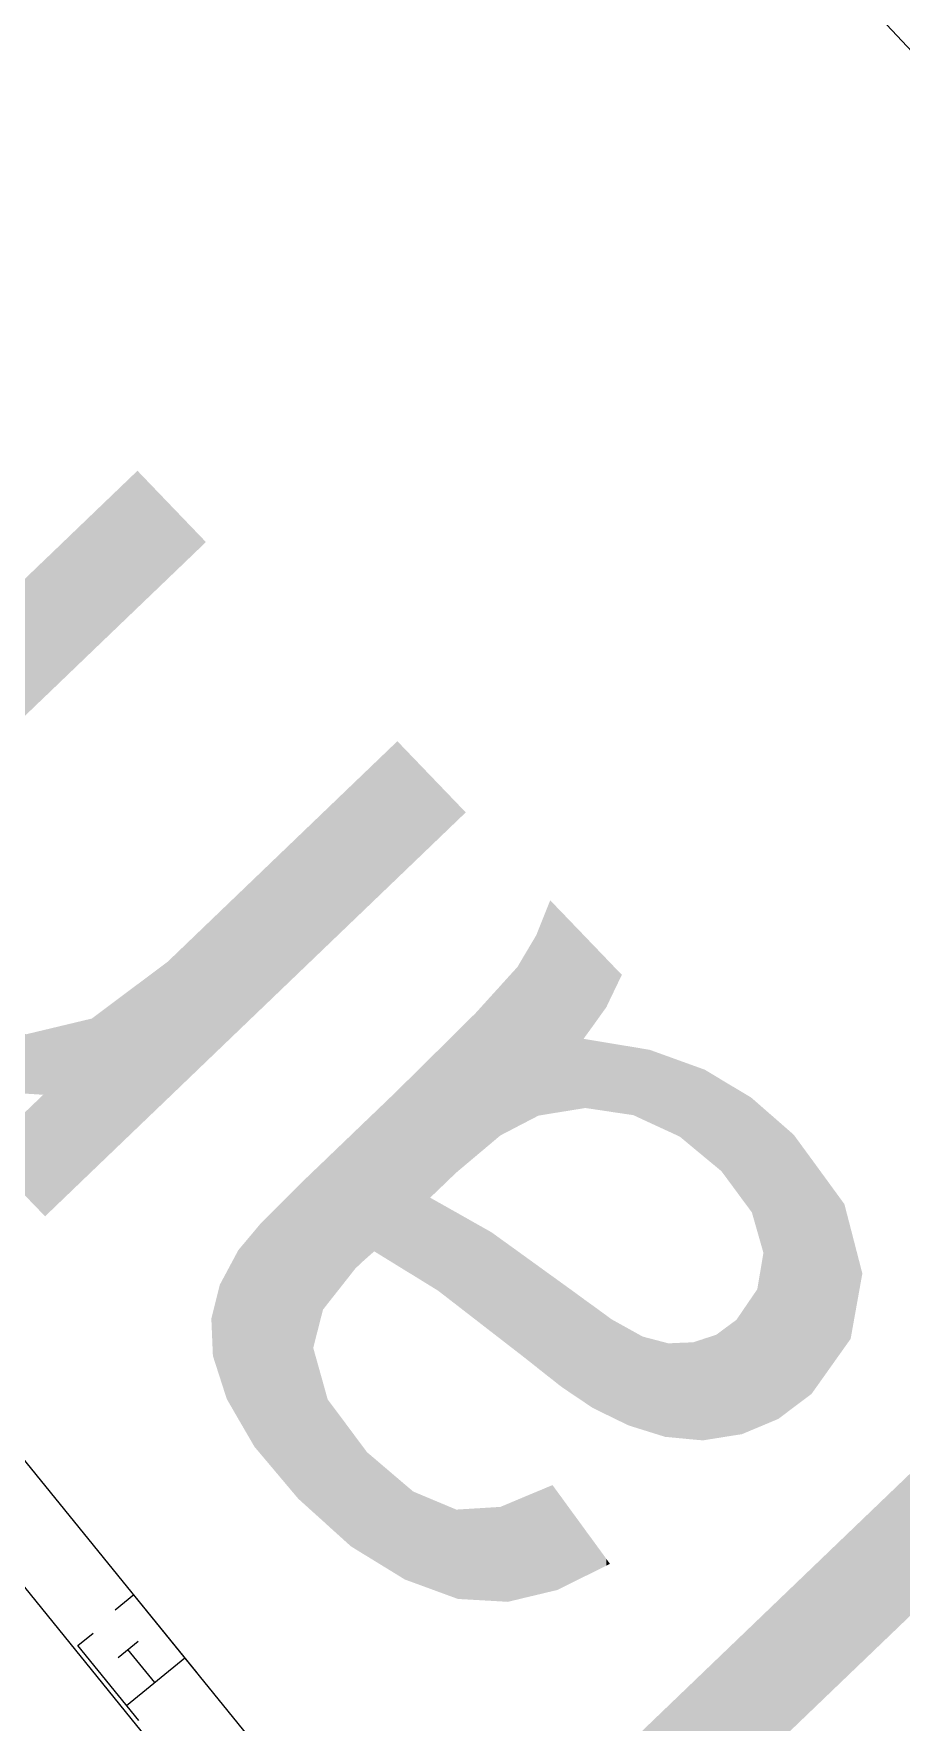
# Model space of a CAD drawing. Header units: inches. Extents: x 0.0008 to 0.0144, y 0.0003 to 0.0113.
# Drawn here: x 0.0097789 to 0.0098319, y 0.0018922 to 0.0019955 of the extents above; entities that cross this region are included whole.
import ezdxf

# ---------------------------------------------------------------- set-up
doc = ezdxf.new("R2010")
doc.units = ezdxf.units.IN
doc.header["$MEASUREMENT"] = 0
doc.layers.add('Standard', color=7, linetype='Continuous')

# ---------------------------------------------------------------- blocks, each defined once
blk = doc.blocks.new('*U532')
at = {"color": 7, "linetype": 'ByBlock'}
for points in [[(0.2498993, 0.0483765), (0.2498478, 0.048548), (0.2498993, 0.0485975)], [(0.2498478, 0.048327), (0.2498242, 0.0485253), (0.2498478, 0.048548)], [(0.2498242, 0.0483043), (0.2496517, 0.0483596), (0.2498242, 0.0485253)], [(0.2496517, 0.0481387), (0.2492552, 0.0479787), (0.2496517, 0.0483596)], [(0.2502614, 0.0479134), (0.2501771, 0.0481817), (0.2502614, 0.0482205)], [(0.2501771, 0.0480485), (0.2501389, 0.0481642), (0.2501771, 0.0481817)], [(0.2501389, 0.0480299), (0.2500973, 0.048145), (0.2501389, 0.0481642)], [(0.2492552, 0.0477578), (0.2492552, 0.0479787), (0.2496517, 0.0481387)], [(0.250085, 0.0480039), (0.2500097, 0.0481047), (0.250085, 0.0481394)], [(0.2500973, 0.0480097), (0.250085, 0.0481394), (0.2500973, 0.048145)], [(0.2500097, 0.0479686), (0.2499866, 0.0480941), (0.2500097, 0.0481047)], [(0.2499866, 0.0479577), (0.2498993, 0.048054), (0.2499866, 0.0480941)], [(0.2498993, 0.0479173), (0.2498478, 0.0480303), (0.2498993, 0.048054)], [(0.2501771, 0.0477506), (0.2501389, 0.0479775), (0.2501771, 0.0480485)], [(0.2498478, 0.0478934), (0.2498242, 0.0480194), (0.2498478, 0.0480303)], [(0.2498242, 0.0478825), (0.2496517, 0.0479401), (0.2498242, 0.0480194)], [(0.2492552, 0.0476189), (0.2491519, 0.0478796), (0.2492552, 0.0479787)], [(0.2501389, 0.047677), (0.2500973, 0.0479), (0.2501389, 0.0479775)], [(0.2496517, 0.0478026), (0.2492552, 0.0477578), (0.2496517, 0.0479401)], [(0.2496517, 0.0478026), (0.2496517, 0.0479401), (0.2498242, 0.0478825)], [(0.2500973, 0.0475966), (0.250085, 0.0478772), (0.2500973, 0.0479)], [(0.2491519, 0.0475711), (0.2489978, 0.0477316), (0.2491519, 0.0478796)], [(0.250085, 0.0475729), (0.2500097, 0.0477335), (0.250085, 0.0478772)], [(0.2506153, 0.0476311), (0.2503647, 0.0476114), (0.2506153, 0.0478521)], [(0.2492552, 0.0476189), (0.2492552, 0.0477578), (0.2496517, 0.0478026)], [(0.2500097, 0.0474275), (0.2499866, 0.0476895), (0.2500097, 0.0477335)], [(0.2499866, 0.0473829), (0.2498993, 0.047523), (0.2499866, 0.0476895)], [(0.2503647, 0.0473904), (0.2503647, 0.0476114), (0.2506153, 0.0476311)], [(0.2503647, 0.0473904), (0.2502614, 0.0475122), (0.2503647, 0.0476114)], [(0.2498993, 0.0472144), (0.2498478, 0.0474247), (0.2498993, 0.047523)], [(0.2502614, 0.0472912), (0.2501771, 0.0474312), (0.2502614, 0.0475122)], [(0.2498478, 0.0468939), (0.2498242, 0.0473797), (0.2498478, 0.0474247)], [(0.2501771, 0.0472102), (0.2501389, 0.0473945), (0.2501771, 0.0474312)], [(0.2501389, 0.0471736), (0.2500973, 0.0473545), (0.2501389, 0.0473945)], [(0.2498242, 0.0468712), (0.2496517, 0.0470508), (0.2498242, 0.0473797)], [(0.250085, 0.0471218), (0.2500097, 0.0472704), (0.250085, 0.0473428)], [(0.2500973, 0.0471336), (0.250085, 0.0473428), (0.2500973, 0.0473545)], [(0.2500097, 0.0470494), (0.2499866, 0.0472482), (0.2500097, 0.0472704)], [(0.2499866, 0.0470273), (0.2498993, 0.0471644), (0.2499866, 0.0472482)], [(0.2498993, 0.0469434), (0.2498478, 0.0471149), (0.2498993, 0.0471644)]]:
    blk.add_solid(points, dxfattribs=at)
at = {"color": 7, "linetype": 'ByBlock', "extrusion": (0, 0, -1)}
for points in [[(-0.2498993, 0.0483765), (-0.2498993, 0.0485975), (-0.2499866, 0.0484603)], [(-0.2499866, 0.0484603), (-0.2498993, 0.0485975), (-0.2499866, 0.0485066)], [(-0.2498478, 0.048327), (-0.2498478, 0.048548), (-0.2498993, 0.0483765)], [(-0.2498242, 0.0483043), (-0.2498242, 0.0485253), (-0.2498478, 0.048327)], [(-0.2499866, 0.0484603), (-0.2499866, 0.0485066), (-0.2500097, 0.0484825)], [(-0.2496517, 0.0481387), (-0.2496517, 0.0483596), (-0.2498242, 0.0483043)], [(-0.2502614, 0.0479134), (-0.2502614, 0.0482205), (-0.2503647, 0.0481129)], [(-0.2501771, 0.0477506), (-0.2501771, 0.0481817), (-0.2502614, 0.0479134)], [(-0.2501389, 0.0480299), (-0.2501389, 0.0481642), (-0.2501771, 0.0480485)], [(-0.250085, 0.0480039), (-0.250085, 0.0481394), (-0.2500973, 0.0480097)], [(-0.2500973, 0.0480097), (-0.2500973, 0.048145), (-0.2501389, 0.0480299)], [(-0.2500097, 0.0479686), (-0.2500097, 0.0481047), (-0.250085, 0.0480039)], [(-0.2499866, 0.0479577), (-0.2499866, 0.0480941), (-0.2500097, 0.0479686)], [(-0.2498993, 0.0479173), (-0.2498993, 0.048054), (-0.2499866, 0.0479577)], [(-0.2498478, 0.0478934), (-0.2498478, 0.0480303), (-0.2498993, 0.0479173)], [(-0.2498242, 0.0478825), (-0.2498242, 0.0480194), (-0.2498478, 0.0478934)], [(-0.2501389, 0.047677), (-0.2501389, 0.0479775), (-0.2501771, 0.0477506)], [(-0.2500973, 0.0475966), (-0.2500973, 0.0479), (-0.2501389, 0.047677)], [(-0.2491519, 0.0475711), (-0.2491519, 0.0478796), (-0.2492552, 0.0476189)], [(-0.250085, 0.0475729), (-0.250085, 0.0478772), (-0.2500973, 0.0475966)], [(-0.2506153, 0.0476311), (-0.2506153, 0.0478521), (-0.2507257, 0.0477371)], [(-0.2500097, 0.0474275), (-0.2500097, 0.0477335), (-0.250085, 0.0475729)], [(-0.2499866, 0.0473829), (-0.2499866, 0.0476895), (-0.2500097, 0.0474275)], [(-0.2498993, 0.0472144), (-0.2498993, 0.047523), (-0.2499866, 0.0473829)], [(-0.2502614, 0.0472912), (-0.2502614, 0.0475122), (-0.2503647, 0.0473904)], [(-0.2498478, 0.0471149), (-0.2498478, 0.0474247), (-0.2498993, 0.0472144)], [(-0.2501771, 0.0472102), (-0.2501771, 0.0474312), (-0.2502614, 0.0472912)], [(-0.2501389, 0.0471736), (-0.2501389, 0.0473945), (-0.2501771, 0.0472102)], [(-0.2498242, 0.0468712), (-0.2498242, 0.0473797), (-0.2498478, 0.0468939)], [(-0.250085, 0.0471218), (-0.250085, 0.0473428), (-0.2500973, 0.0471336)], [(-0.2500973, 0.0471336), (-0.2500973, 0.0473545), (-0.2501389, 0.0471736)], [(-0.2500097, 0.0470494), (-0.2500097, 0.0472704), (-0.250085, 0.0471218)], [(-0.2499866, 0.0470273), (-0.2499866, 0.0472482), (-0.2500097, 0.0470494)], [(-0.2498993, 0.0469434), (-0.2498993, 0.0471644), (-0.2499866, 0.0470273)], [(-0.2498478, 0.0468939), (-0.2498478, 0.0471149), (-0.2498993, 0.0469434)]]:
    blk.add_solid(points, dxfattribs=at)
blk = doc.blocks.new('*U533')
at = {"color": 7, "linetype": 'ByBlock'}
for points in [[(0.2491863, 0.0490083), (0.2491681, 0.0492942), (0.2491863, 0.0493397)], [(0.2491648, 0.0490036), (0.2491407, 0.0492452), (0.2491648, 0.0492858)], [(0.2491681, 0.0490053), (0.2491648, 0.0492858), (0.2491681, 0.0492942)], [(0.2491355, 0.0489884), (0.2491205, 0.0492198), (0.2491355, 0.0492363)], [(0.2491407, 0.0489911), (0.2491355, 0.0492363), (0.2491407, 0.0492452)], [(0.2491089, 0.0489745), (0.2490952, 0.0491919), (0.2491089, 0.0492069)], [(0.249109, 0.0489746), (0.2491089, 0.0492069), (0.249109, 0.0492071)], [(0.2491205, 0.0489805), (0.249109, 0.0492071), (0.2491205, 0.0492198)], [(0.2490952, 0.0489629), (0.2490707, 0.0491648), (0.2490952, 0.0491919)], [(0.2490707, 0.0489423), (0.2490428, 0.0491372), (0.2490707, 0.0491648)], [(0.2490405, 0.0489169), (0.2490121, 0.0491067), (0.2490405, 0.0491349)], [(0.2490407, 0.048917), (0.2490405, 0.0491349), (0.2490407, 0.0491351)], [(0.2490428, 0.0489188), (0.2490407, 0.0491351), (0.2490428, 0.0491372)], [(0.2492408, 0.0490171), (0.2492408, 0.0491242), (0.249252, 0.0490155)], [(0.249252, 0.0490155), (0.249252, 0.0491223), (0.2492735, 0.0490123)], [(0.2490121, 0.0488895), (0.2489999, 0.0490947), (0.2490121, 0.0491067)], [(0.2492735, 0.0490123), (0.2492735, 0.0491187), (0.249279, 0.0490115)], [(0.249279, 0.0490115), (0.249279, 0.0491178), (0.2492818, 0.049011)], [(0.2492818, 0.049011), (0.2492818, 0.0491173), (0.2492975, 0.0490087)], [(0.2492975, 0.0490087), (0.2492975, 0.0491147), (0.2493075, 0.0490072)], [(0.2493075, 0.0490072), (0.2493075, 0.0491131), (0.2493153, 0.0490061)], [(0.2493153, 0.0490061), (0.2493153, 0.0491118), (0.2493301, 0.0489992)], [(0.2493301, 0.0489992), (0.2493301, 0.0491093), (0.2493409, 0.0489942)], [(0.2493409, 0.0489942), (0.2493409, 0.0491075), (0.2493649, 0.0489831)], [(0.2493649, 0.0489831), (0.2493649, 0.0490988), (0.2493698, 0.0489809)], [(0.2493698, 0.0489809), (0.2493698, 0.0490971), (0.2493876, 0.0489726)], [(0.2489999, 0.048741), (0.2489737, 0.0490687), (0.2489999, 0.0490947)], [(0.2493876, 0.0489726), (0.2493876, 0.0490906), (0.2494084, 0.0489553)], [(0.2494084, 0.0489553), (0.2494084, 0.0490831), (0.2494233, 0.0489429)], [(0.2494233, 0.0489429), (0.2494233, 0.0490777), (0.2494259, 0.0489407)], [(0.2494259, 0.0489407), (0.2494259, 0.0490768), (0.2494442, 0.0489256)], [(0.2489607, 0.0487651), (0.2489465, 0.0490418), (0.2489607, 0.0490559)], [(0.2489737, 0.0487572), (0.2489607, 0.0490559), (0.2489737, 0.0490687)], [(0.2489607, 0.0487651), (0.2489607, 0.0490559), (0.2489737, 0.0487572)], [(0.2489737, 0.0487572), (0.2489737, 0.0490687), (0.2489999, 0.048741)], [(0.2494442, 0.0489256), (0.2494442, 0.0490659), (0.2494522, 0.0489189)], [(0.2494522, 0.0489189), (0.2494522, 0.049061), (0.2494754, 0.0488875)], [(0.2494754, 0.0488875), (0.2494754, 0.0490471), (0.2494839, 0.0488759)], [(0.2489465, 0.0487739), (0.2489131, 0.0490097), (0.2489465, 0.0490418)], [(0.2489465, 0.0487739), (0.2489465, 0.0490418), (0.2489607, 0.0487651)], [(0.2494839, 0.0488759), (0.2494839, 0.049042), (0.249498, 0.0488569)], [(0.249498, 0.0488569), (0.249498, 0.0490336), (0.2494993, 0.0488552)], [(0.2494993, 0.0488552), (0.2494993, 0.0490325), (0.2495078, 0.0488255)], [(0.2495078, 0.0488255), (0.2495078, 0.0490251), (0.2495173, 0.0487922)], [(0.248894, 0.0487776), (0.2488835, 0.0489813), (0.248894, 0.0489914)], [(0.2489019, 0.0487846), (0.248894, 0.0489914), (0.2489019, 0.048999)], [(0.2489131, 0.0487945), (0.2489019, 0.048999), (0.2489131, 0.0490097)], [(0.2489131, 0.0487945), (0.2489131, 0.0490097), (0.2489465, 0.0487739)], [(0.2488768, 0.0487589), (0.2488408, 0.0489403), (0.2488768, 0.0489748)], [(0.2488835, 0.0487675), (0.2488768, 0.0489748), (0.2488835, 0.0489813)], [(0.2488408, 0.0487132), (0.2488335, 0.0489332), (0.2488408, 0.0489403)], [(0.2488184, 0.0483892), (0.2487988, 0.0488999), (0.2488184, 0.0489188)], [(0.2488335, 0.0487038), (0.2488184, 0.0489188), (0.2488335, 0.0489332)], [(0.248795, 0.0484104), (0.2487379, 0.0488391), (0.248795, 0.0488961)], [(0.2487988, 0.0484069), (0.248795, 0.0488961), (0.2487988, 0.0488999)], [(0.248795, 0.0484104), (0.248795, 0.0488961), (0.2487988, 0.0484069)], [(0.2487988, 0.0484069), (0.2487988, 0.0488999), (0.2488184, 0.0483892)], [(0.2489999, 0.048741), (0.2489999, 0.0488779), (0.2490121, 0.0487335)], [(0.2490121, 0.0487335), (0.2490121, 0.048871), (0.2490405, 0.0487115)], [(0.2487379, 0.0484782), (0.2487272, 0.0488263), (0.2487379, 0.0488391)], [(0.2487379, 0.0484782), (0.2487379, 0.0488391), (0.248795, 0.0484104)], [(0.2490405, 0.0487115), (0.2490405, 0.048855), (0.2490407, 0.0487113)], [(0.2490407, 0.0487113), (0.2490407, 0.0488549), (0.2490428, 0.0487097)], [(0.2490428, 0.0487097), (0.2490428, 0.0488537), (0.2490707, 0.0486881)], [(0.2490707, 0.0486881), (0.2490707, 0.0488379), (0.2490952, 0.0486691)], [(0.2487272, 0.0484909), (0.2487021, 0.0487964), (0.2487272, 0.0488263)], [(0.2487272, 0.0484909), (0.2487272, 0.0488263), (0.2487379, 0.0484782)], [(0.2490952, 0.0486691), (0.2490952, 0.0488241), (0.2491089, 0.0486585)], [(0.2491089, 0.0486585), (0.2491089, 0.0488142), (0.249109, 0.0486584)], [(0.249109, 0.0486584), (0.249109, 0.0488141), (0.2491205, 0.0486495)], [(0.2487021, 0.0485341), (0.2486841, 0.0487627), (0.2487021, 0.0487964)], [(0.2487021, 0.0485341), (0.2487021, 0.0487964), (0.2487272, 0.0484909)], [(0.2491205, 0.0486495), (0.2491205, 0.0488058), (0.2491355, 0.0486379)], [(0.2491355, 0.0486379), (0.2491355, 0.048795), (0.2491407, 0.0486339)], [(0.2491407, 0.0486339), (0.2491407, 0.0487912), (0.2491648, 0.0486149)], [(0.2495173, 0.0485245), (0.2495078, 0.0487356), (0.2495173, 0.0487922)], [(0.2486841, 0.0485653), (0.2486734, 0.0487427), (0.2486841, 0.0487627)], [(0.2486841, 0.0485653), (0.2486841, 0.0487627), (0.2487021, 0.0485341)], [(0.2491648, 0.0486149), (0.2491648, 0.0487738), (0.2491681, 0.0486122)], [(0.2491681, 0.0486122), (0.2491681, 0.0487714), (0.2491863, 0.0485978)], [(0.2491863, 0.0485978), (0.2491863, 0.0487582), (0.2491899, 0.048595)], [(0.2491899, 0.048595), (0.2491899, 0.0487557), (0.2491973, 0.0485891)], [(0.2486734, 0.0485986), (0.2486626, 0.0486995), (0.2486734, 0.0487427)], [(0.2486734, 0.0485986), (0.2486734, 0.0487427), (0.2486841, 0.0485653)], [(0.2491973, 0.0485891), (0.2491973, 0.0487503), (0.2492043, 0.0485837)], [(0.2492043, 0.0485837), (0.2492043, 0.0487452), (0.2492153, 0.0485762)], [(0.2492153, 0.0485762), (0.2492153, 0.0487373), (0.2492382, 0.0485608)], [(0.2495078, 0.0485205), (0.2494993, 0.0487232), (0.2495078, 0.0487356)], [(0.2492382, 0.0485608), (0.2492382, 0.0487206), (0.2492408, 0.048559)], [(0.2492408, 0.048559), (0.2492408, 0.0487186), (0.249252, 0.0485515)], [(0.249252, 0.0485515), (0.249252, 0.0487106), (0.2492735, 0.0485409)], [(0.249498, 0.0485164), (0.2494839, 0.0487006), (0.249498, 0.0487213)], [(0.2494993, 0.048517), (0.249498, 0.0487213), (0.2494993, 0.0487232)], [(0.2486626, 0.0486321), (0.2486602, 0.0486899), (0.2486626, 0.0486995)], [(0.2486626, 0.0486321), (0.2486626, 0.0486995), (0.2486734, 0.0485986)], [(0.2492735, 0.0485409), (0.2492735, 0.0486949), (0.249279, 0.0485382)], [(0.249279, 0.0485382), (0.249279, 0.0486908), (0.2492818, 0.0485368)], [(0.2492818, 0.0485368), (0.2492818, 0.0486888), (0.2492975, 0.0485292)], [(0.2492975, 0.0485292), (0.2492975, 0.0486801), (0.2493075, 0.0485243)], [(0.2494754, 0.0485092), (0.2494522, 0.048671), (0.2494754, 0.0486881)], [(0.2494839, 0.0485105), (0.2494754, 0.0486881), (0.2494839, 0.0487006)], [(0.2493075, 0.0485243), (0.2493075, 0.0486745), (0.2493153, 0.0485218)], [(0.2493153, 0.0485218), (0.2493153, 0.0486702), (0.2493301, 0.0485172)], [(0.2493301, 0.0485172), (0.2493301, 0.048662), (0.2493409, 0.0485138)], [(0.2493409, 0.0485138), (0.2493409, 0.0486592), (0.2493649, 0.0485063)], [(0.2493649, 0.0485063), (0.2493649, 0.0486529), (0.2493698, 0.0485059)], [(0.2493876, 0.0485042), (0.2493698, 0.0486516), (0.2493876, 0.0486524)], [(0.2493698, 0.0485059), (0.2493698, 0.0486516), (0.2493876, 0.0485042)], [(0.2494084, 0.0485022), (0.2493876, 0.0486524), (0.2494084, 0.0486532)], [(0.2493876, 0.0485042), (0.2493876, 0.0486524), (0.2494084, 0.0485022)], [(0.2494233, 0.0485009), (0.2494084, 0.0486532), (0.2494233, 0.0486581)], [(0.2494084, 0.0485022), (0.2494084, 0.0486532), (0.2494233, 0.0485009)], [(0.2494259, 0.0485013), (0.2494233, 0.0486581), (0.2494259, 0.048659)], [(0.2494442, 0.0485042), (0.2494259, 0.048659), (0.2494442, 0.048665)], [(0.2494522, 0.0485055), (0.2494442, 0.048665), (0.2494522, 0.048671)], [(0.2488184, 0.0483892), (0.2488184, 0.0486446), (0.2488335, 0.0483756)], [(0.2488335, 0.0483756), (0.2488335, 0.0485908), (0.2488408, 0.0483689)], [(0.2488408, 0.0483689), (0.2488408, 0.0485645), (0.2488768, 0.0483364)], [(0.2488768, 0.0483364), (0.2488768, 0.0485163), (0.2488835, 0.0483322)], [(0.2488835, 0.0483322), (0.2488835, 0.0485072), (0.248894, 0.0483257)], [(0.248894, 0.0483257), (0.248894, 0.0484931), (0.2489019, 0.0483209)], [(0.2489019, 0.0483209), (0.2489019, 0.0484825), (0.2489131, 0.048314)], [(0.2489131, 0.048314), (0.2489131, 0.048473), (0.2489465, 0.0482935)], [(0.2489465, 0.0482935), (0.2489465, 0.0484445), (0.2489607, 0.0482847)], [(0.2489607, 0.0482847), (0.2489607, 0.0484324), (0.2489737, 0.04828)], [(0.2489737, 0.04828), (0.2489737, 0.0484214), (0.2489999, 0.0482704)], [(0.2491648, 0.0482607), (0.2491407, 0.0484109), (0.2491648, 0.048421)], [(0.2491681, 0.0482615), (0.2491648, 0.048421), (0.2491681, 0.0484223)], [(0.2491863, 0.0482659), (0.2491681, 0.0484223), (0.2491863, 0.04843)], [(0.2491899, 0.0482667), (0.2491863, 0.04843), (0.2491899, 0.0484314)], [(0.2489999, 0.0482704), (0.2489999, 0.0484104), (0.2490121, 0.0482659)], [(0.2490121, 0.0482659), (0.2490121, 0.0484053), (0.2490405, 0.0482555)], [(0.2490405, 0.0482555), (0.2490405, 0.0483934), (0.2490407, 0.0482554)], [(0.2490428, 0.0482546), (0.2490407, 0.0483933), (0.2490428, 0.0483935)], [(0.2490407, 0.0482554), (0.2490407, 0.0483933), (0.2490428, 0.0482546)], [(0.2490707, 0.048253), (0.2490428, 0.0483935), (0.2490707, 0.0483952)], [(0.2490428, 0.0482546), (0.2490428, 0.0483935), (0.2490707, 0.048253)], [(0.2490952, 0.0482516), (0.2490707, 0.0483952), (0.2490952, 0.0483967)], [(0.2490707, 0.048253), (0.2490707, 0.0483952), (0.2490952, 0.0482516)], [(0.2491089, 0.0482508), (0.2490952, 0.0483967), (0.2491089, 0.0483976)], [(0.2490952, 0.0482516), (0.2490952, 0.0483967), (0.2491089, 0.0482508)], [(0.2491089, 0.0482508), (0.2491089, 0.0483976), (0.249109, 0.0482508)], [(0.249109, 0.0482508), (0.2491089, 0.0483976), (0.249109, 0.0483976)], [(0.2491205, 0.0482501), (0.249109, 0.0483976), (0.2491205, 0.0484024)], [(0.249109, 0.0482508), (0.249109, 0.0483976), (0.2491205, 0.0482501)], [(0.2491355, 0.0482537), (0.2491205, 0.0484024), (0.2491355, 0.0484087)], [(0.2491407, 0.048255), (0.2491355, 0.0484087), (0.2491407, 0.0484109)]]:
    blk.add_solid(points, dxfattribs=at)
at = {"color": 7, "linetype": 'ByBlock', "extrusion": (0, 0, -1)}
for points in [[(-0.2491863, 0.0490083), (-0.2491863, 0.0493397), (-0.2491899, 0.0490089)], [(-0.2491899, 0.0490089), (-0.2491863, 0.0493397), (-0.2491899, 0.0493361)], [(-0.2491899, 0.0490089), (-0.2491899, 0.0493361), (-0.2491973, 0.0490101)], [(-0.2491973, 0.0490101), (-0.2491899, 0.0493361), (-0.2491973, 0.0493283)], [(-0.2491973, 0.0490101), (-0.2491973, 0.0493283), (-0.2492043, 0.0490112)], [(-0.2492043, 0.0490112), (-0.2491973, 0.0493283), (-0.2492043, 0.0493211)], [(-0.2492043, 0.0490112), (-0.2492043, 0.0493211), (-0.2492153, 0.049013)], [(-0.2492153, 0.049013), (-0.2492043, 0.0493211), (-0.2492153, 0.0493096)], [(-0.2492153, 0.049013), (-0.2492153, 0.0493096), (-0.2492382, 0.0490167)], [(-0.2492382, 0.0490167), (-0.2492153, 0.0493096), (-0.2492382, 0.0492858)], [(-0.2491648, 0.0490036), (-0.2491648, 0.0492858), (-0.2491681, 0.0490053)], [(-0.2491681, 0.0490053), (-0.2491681, 0.0492942), (-0.2491863, 0.0490083)], [(-0.2492382, 0.0491246), (-0.2492382, 0.0492858), (-0.2492408, 0.0491284)], [(-0.2492408, 0.0491284), (-0.2492382, 0.0492858), (-0.2492408, 0.049283)], [(-0.2492408, 0.0491284), (-0.2492408, 0.049283), (-0.249252, 0.0491438)], [(-0.249252, 0.0491438), (-0.2492408, 0.049283), (-0.249252, 0.0492714)], [(-0.249252, 0.0491438), (-0.249252, 0.0492714), (-0.2492735, 0.0491738)], [(-0.2492735, 0.0491738), (-0.249252, 0.0492714), (-0.2492735, 0.049249)], [(-0.2491355, 0.0489884), (-0.2491355, 0.0492363), (-0.2491407, 0.0489911)], [(-0.2491407, 0.0489911), (-0.2491407, 0.0492452), (-0.2491648, 0.0490036)], [(-0.2492735, 0.0491738), (-0.2492735, 0.049249), (-0.249279, 0.0491855)], [(-0.249279, 0.0491855), (-0.2492735, 0.049249), (-0.249279, 0.0492432)], [(-0.249279, 0.0491855), (-0.249279, 0.0492432), (-0.2492818, 0.0491913)], [(-0.2492818, 0.0491913), (-0.249279, 0.0492432), (-0.2492818, 0.0492403)], [(-0.2492818, 0.0491913), (-0.2492818, 0.0492403), (-0.2492975, 0.049224)], [(-0.2491089, 0.0489745), (-0.2491089, 0.0492069), (-0.249109, 0.0489746)], [(-0.249109, 0.0489746), (-0.249109, 0.0492071), (-0.2491205, 0.0489805)], [(-0.2491205, 0.0489805), (-0.2491205, 0.0492198), (-0.2491355, 0.0489884)], [(-0.2490952, 0.0489629), (-0.2490952, 0.0491919), (-0.2491089, 0.0489745)], [(-0.2490707, 0.0489423), (-0.2490707, 0.0491648), (-0.2490952, 0.0489629)], [(-0.2490405, 0.0489169), (-0.2490405, 0.0491349), (-0.2490407, 0.048917)], [(-0.2490407, 0.048917), (-0.2490407, 0.0491351), (-0.2490428, 0.0489188)], [(-0.2490428, 0.0489188), (-0.2490428, 0.0491372), (-0.2490707, 0.0489423)], [(-0.2492382, 0.0490167), (-0.2492382, 0.0491246), (-0.2492408, 0.0490171)], [(-0.2492408, 0.0490171), (-0.2492382, 0.0491246), (-0.2492408, 0.0491242)], [(-0.249252, 0.0490155), (-0.2492408, 0.0491242), (-0.249252, 0.0491223)], [(-0.2492735, 0.0490123), (-0.249252, 0.0491223), (-0.2492735, 0.0491187)], [(-0.2490121, 0.0488895), (-0.2490121, 0.0491067), (-0.2490405, 0.0489169)], [(-0.249279, 0.0490115), (-0.2492735, 0.0491187), (-0.249279, 0.0491178)], [(-0.2492818, 0.049011), (-0.249279, 0.0491178), (-0.2492818, 0.0491173)], [(-0.2492975, 0.0490087), (-0.2492818, 0.0491173), (-0.2492975, 0.0491147)], [(-0.2493075, 0.0490072), (-0.2492975, 0.0491147), (-0.2493075, 0.0491131)], [(-0.2493153, 0.0490061), (-0.2493075, 0.0491131), (-0.2493153, 0.0491118)], [(-0.2493301, 0.0489992), (-0.2493153, 0.0491118), (-0.2493301, 0.0491093)], [(-0.2493409, 0.0489942), (-0.2493301, 0.0491093), (-0.2493409, 0.0491075)], [(-0.2493649, 0.0489831), (-0.2493409, 0.0491075), (-0.2493649, 0.0490988)], [(-0.2493698, 0.0489809), (-0.2493649, 0.0490988), (-0.2493698, 0.0490971)], [(-0.2493876, 0.0489726), (-0.2493698, 0.0490971), (-0.2493876, 0.0490906)], [(-0.2489999, 0.0488779), (-0.2489999, 0.0490947), (-0.2490121, 0.0488895)], [(-0.2494084, 0.0489553), (-0.2493876, 0.0490906), (-0.2494084, 0.0490831)], [(-0.2494233, 0.0489429), (-0.2494084, 0.0490831), (-0.2494233, 0.0490777)], [(-0.2494259, 0.0489407), (-0.2494233, 0.0490777), (-0.2494259, 0.0490768)], [(-0.2494442, 0.0489256), (-0.2494259, 0.0490768), (-0.2494442, 0.0490659)], [(-0.2494522, 0.0489189), (-0.2494442, 0.0490659), (-0.2494522, 0.049061)], [(-0.2494754, 0.0488875), (-0.2494522, 0.049061), (-0.2494754, 0.0490471)], [(-0.2494839, 0.0488759), (-0.2494754, 0.0490471), (-0.2494839, 0.049042)], [(-0.249498, 0.0488569), (-0.2494839, 0.049042), (-0.249498, 0.0490336)], [(-0.2494993, 0.0488552), (-0.249498, 0.0490336), (-0.2494993, 0.0490325)], [(-0.2495078, 0.0488255), (-0.2494993, 0.0490325), (-0.2495078, 0.0490251)], [(-0.2495173, 0.0487922), (-0.2495078, 0.0490251), (-0.2495173, 0.0490168)], [(-0.2495173, 0.0485245), (-0.2495173, 0.0490168), (-0.2495404, 0.0485342)], [(-0.2495404, 0.0485342), (-0.2495173, 0.0490168), (-0.2495404, 0.0489966)], [(-0.248894, 0.0487776), (-0.248894, 0.0489914), (-0.2489019, 0.0487846)], [(-0.2489019, 0.0487846), (-0.2489019, 0.048999), (-0.2489131, 0.0487945)], [(-0.2495404, 0.0485342), (-0.2495404, 0.0489966), (-0.2495643, 0.0485522)], [(-0.2495643, 0.0485522), (-0.2495404, 0.0489966), (-0.2495643, 0.0489757)], [(-0.2488768, 0.0487589), (-0.2488768, 0.0489748), (-0.2488835, 0.0487675)], [(-0.2488835, 0.0487675), (-0.2488835, 0.0489813), (-0.248894, 0.0487776)], [(-0.2495643, 0.0485522), (-0.2495643, 0.0489757), (-0.2495919, 0.0485729)], [(-0.2495919, 0.0485729), (-0.2495643, 0.0489757), (-0.2495919, 0.048938)], [(-0.2488408, 0.0487132), (-0.2488408, 0.0489403), (-0.2488768, 0.0487589)], [(-0.2488184, 0.0486446), (-0.2488184, 0.0489188), (-0.2488335, 0.0487038)], [(-0.2488335, 0.0487038), (-0.2488335, 0.0489332), (-0.2488408, 0.0487132)], [(-0.2495919, 0.0485729), (-0.2495919, 0.048938), (-0.249643, 0.0486449)], [(-0.249643, 0.0486449), (-0.2495919, 0.048938), (-0.249643, 0.0488679)], [(-0.2490121, 0.0487335), (-0.2489999, 0.0488779), (-0.2490121, 0.048871)], [(-0.2490405, 0.0487115), (-0.2490121, 0.048871), (-0.2490405, 0.048855)], [(-0.249643, 0.0486449), (-0.249643, 0.0488679), (-0.2496527, 0.0486585)], [(-0.2496527, 0.0486585), (-0.249643, 0.0488679), (-0.2496527, 0.0488306)], [(-0.2490407, 0.0487113), (-0.2490405, 0.048855), (-0.2490407, 0.0488549)], [(-0.2490428, 0.0487097), (-0.2490407, 0.0488549), (-0.2490428, 0.0488537)], [(-0.2490707, 0.0486881), (-0.2490428, 0.0488537), (-0.2490707, 0.0488379)], [(-0.2490952, 0.0486691), (-0.2490707, 0.0488379), (-0.2490952, 0.0488241)], [(-0.2491089, 0.0486585), (-0.2490952, 0.0488241), (-0.2491089, 0.0488142)], [(-0.249109, 0.0486584), (-0.2491089, 0.0488142), (-0.249109, 0.0488141)], [(-0.2491205, 0.0486495), (-0.249109, 0.0488141), (-0.2491205, 0.0488058)], [(-0.2496527, 0.0486585), (-0.2496527, 0.0488306), (-0.2496709, 0.0487601)], [(-0.2491355, 0.0486379), (-0.2491205, 0.0488058), (-0.2491355, 0.048795)], [(-0.2491407, 0.0486339), (-0.2491355, 0.048795), (-0.2491407, 0.0487912)], [(-0.2491648, 0.0486149), (-0.2491407, 0.0487912), (-0.2491648, 0.0487738)], [(-0.2491681, 0.0486122), (-0.2491648, 0.0487738), (-0.2491681, 0.0487714)], [(-0.2491863, 0.0485978), (-0.2491681, 0.0487714), (-0.2491863, 0.0487582)], [(-0.2491899, 0.048595), (-0.2491863, 0.0487582), (-0.2491899, 0.0487557)], [(-0.2491973, 0.0485891), (-0.2491899, 0.0487557), (-0.2491973, 0.0487503)], [(-0.2492043, 0.0485837), (-0.2491973, 0.0487503), (-0.2492043, 0.0487452)], [(-0.2492153, 0.0485762), (-0.2492043, 0.0487452), (-0.2492153, 0.0487373)], [(-0.2492382, 0.0485608), (-0.2492153, 0.0487373), (-0.2492382, 0.0487206)], [(-0.2495078, 0.0485205), (-0.2495078, 0.0487356), (-0.2495173, 0.0485245)], [(-0.2492408, 0.048559), (-0.2492382, 0.0487206), (-0.2492408, 0.0487186)], [(-0.249252, 0.0485515), (-0.2492408, 0.0487186), (-0.249252, 0.0487106)], [(-0.2492735, 0.0485409), (-0.249252, 0.0487106), (-0.2492735, 0.0486949)], [(-0.249498, 0.0485164), (-0.249498, 0.0487213), (-0.2494993, 0.048517)], [(-0.2494993, 0.048517), (-0.2494993, 0.0487232), (-0.2495078, 0.0485205)], [(-0.249279, 0.0485382), (-0.2492735, 0.0486949), (-0.249279, 0.0486908)], [(-0.2492818, 0.0485368), (-0.249279, 0.0486908), (-0.2492818, 0.0486888)], [(-0.2492975, 0.0485292), (-0.2492818, 0.0486888), (-0.2492975, 0.0486801)], [(-0.2493075, 0.0485243), (-0.2492975, 0.0486801), (-0.2493075, 0.0486745)], [(-0.2494754, 0.0485092), (-0.2494754, 0.0486881), (-0.2494839, 0.0485105)], [(-0.2494839, 0.0485105), (-0.2494839, 0.0487006), (-0.249498, 0.0485164)], [(-0.2493153, 0.0485218), (-0.2493075, 0.0486745), (-0.2493153, 0.0486702)], [(-0.2493301, 0.0485172), (-0.2493153, 0.0486702), (-0.2493301, 0.048662)], [(-0.2493409, 0.0485138), (-0.2493301, 0.048662), (-0.2493409, 0.0486592)], [(-0.2493649, 0.0485063), (-0.2493409, 0.0486592), (-0.2493649, 0.0486529)], [(-0.2493698, 0.0485059), (-0.2493649, 0.0486529), (-0.2493698, 0.0486516)], [(-0.2494233, 0.0485009), (-0.2494233, 0.0486581), (-0.2494259, 0.0485013)], [(-0.2494259, 0.0485013), (-0.2494259, 0.048659), (-0.2494442, 0.0485042)], [(-0.2494442, 0.0485042), (-0.2494442, 0.048665), (-0.2494522, 0.0485055)], [(-0.2494522, 0.0485055), (-0.2494522, 0.048671), (-0.2494754, 0.0485092)], [(-0.2488335, 0.0483756), (-0.2488184, 0.0486446), (-0.2488335, 0.0485908)], [(-0.2488408, 0.0483689), (-0.2488335, 0.0485908), (-0.2488408, 0.0485645)], [(-0.2488768, 0.0483364), (-0.2488408, 0.0485645), (-0.2488768, 0.0485163)], [(-0.2488835, 0.0483322), (-0.2488768, 0.0485163), (-0.2488835, 0.0485072)], [(-0.248894, 0.0483257), (-0.2488835, 0.0485072), (-0.248894, 0.0484931)], [(-0.2489019, 0.0483209), (-0.248894, 0.0484931), (-0.2489019, 0.0484825)], [(-0.2489131, 0.048314), (-0.2489019, 0.0484825), (-0.2489131, 0.048473)], [(-0.2489465, 0.0482935), (-0.2489131, 0.048473), (-0.2489465, 0.0484445)], [(-0.2489607, 0.0482847), (-0.2489465, 0.0484445), (-0.2489607, 0.0484324)], [(-0.2489737, 0.04828), (-0.2489607, 0.0484324), (-0.2489737, 0.0484214)], [(-0.2489999, 0.0482704), (-0.2489737, 0.0484214), (-0.2489999, 0.0484104)], [(-0.2491648, 0.0482607), (-0.2491648, 0.048421), (-0.2491681, 0.0482615)], [(-0.2491681, 0.0482615), (-0.2491681, 0.0484223), (-0.2491863, 0.0482659)], [(-0.2491863, 0.0482659), (-0.2491863, 0.04843), (-0.2491899, 0.0482667)], [(-0.2491899, 0.0482667), (-0.2491899, 0.0484314), (-0.2491973, 0.0482685)], [(-0.2491973, 0.0482685), (-0.2491899, 0.0484314), (-0.2491973, 0.0484212)], [(-0.2491973, 0.0482685), (-0.2491973, 0.0484212), (-0.2492043, 0.0482719)], [(-0.2492043, 0.0482719), (-0.2491973, 0.0484212), (-0.2492043, 0.0484117)], [(-0.2490121, 0.0482659), (-0.2489999, 0.0484104), (-0.2490121, 0.0484053)], [(-0.2490405, 0.0482555), (-0.2490121, 0.0484053), (-0.2490405, 0.0483934)], [(-0.2490407, 0.0482554), (-0.2490405, 0.0483934), (-0.2490407, 0.0483933)], [(-0.2491205, 0.0482501), (-0.2491205, 0.0484024), (-0.2491355, 0.0482537)], [(-0.2491355, 0.0482537), (-0.2491355, 0.0484087), (-0.2491407, 0.048255)], [(-0.2491407, 0.048255), (-0.2491407, 0.0484109), (-0.2491648, 0.0482607)], [(-0.2492043, 0.0482719), (-0.2492043, 0.0484117), (-0.2492153, 0.0482774)], [(-0.2492153, 0.0482774), (-0.2492043, 0.0484117), (-0.2492153, 0.0483965)], [(-0.2492153, 0.0482774), (-0.2492153, 0.0483965), (-0.2492382, 0.0482888)], [(-0.2492382, 0.0482888), (-0.2492153, 0.0483965), (-0.2492382, 0.0483652)], [(-0.2492382, 0.0482888), (-0.2492382, 0.0483652), (-0.2492408, 0.0482901)], [(-0.2492408, 0.0482901), (-0.2492382, 0.0483652), (-0.2492408, 0.0483615)], [(-0.2492408, 0.0482901), (-0.2492408, 0.0483615), (-0.249252, 0.0482956)], [(-0.249252, 0.0482956), (-0.2492408, 0.0483615), (-0.249252, 0.0483463)], [(-0.249252, 0.0482956), (-0.249252, 0.0483463), (-0.2492735, 0.0483064)], [(-0.2492735, 0.0483064), (-0.249252, 0.0483463), (-0.2492735, 0.0483168)], [(-0.2492735, 0.0483064), (-0.2492735, 0.0483168), (-0.249279, 0.0483091)]]:
    blk.add_solid(points, dxfattribs=at)
blk = doc.blocks.new('*U534')
at = {"color": 7, "linetype": 'ByBlock'}
for points in [[(0.2485455, 0.0497941), (0.2484747, 0.049939), (0.2485455, 0.050007)], [(0.2484747, 0.0497261), (0.2484021, 0.0498692), (0.2484747, 0.049939)], [(0.2483992, 0.0496536), (0.2483728, 0.0498411), (0.2483992, 0.0498665)], [(0.2484021, 0.0496563), (0.2483992, 0.0498665), (0.2484021, 0.0498692)], [(0.2483728, 0.0496282), (0.2483064, 0.0497773), (0.2483728, 0.0498411)], [(0.2483064, 0.0495644), (0.2482848, 0.0497565), (0.2483064, 0.0497773)], [(0.2482848, 0.0495436), (0.2482546, 0.0497275), (0.2482848, 0.0497565)], [(0.2482546, 0.0495146), (0.2482343, 0.049708), (0.2482546, 0.0497275)], [(0.2482343, 0.049493), (0.2482106, 0.0496853), (0.2482343, 0.049708)], [(0.2481986, 0.0494548), (0.2481757, 0.0496518), (0.2481986, 0.0496737)], [(0.2482106, 0.0494676), (0.2481986, 0.0496737), (0.2482106, 0.0496853)], [(0.2481757, 0.0494196), (0.2481662, 0.0496426), (0.2481757, 0.0496518)], [(0.2481439, 0.049108), (0.2480921, 0.0495684), (0.2481439, 0.0496212)], [(0.2481531, 0.0491019), (0.2481439, 0.0496212), (0.2481531, 0.0496301)], [(0.2481439, 0.049108), (0.2481439, 0.0496212), (0.2481531, 0.0491019)], [(0.248157, 0.0493718), (0.2481531, 0.0496301), (0.248157, 0.0496338)], [(0.2481662, 0.0494049), (0.248157, 0.0496338), (0.2481662, 0.0496426)], [(0.2480921, 0.0491422), (0.2480807, 0.0495568), (0.2480921, 0.0495684)], [(0.2480921, 0.0491422), (0.2480921, 0.0495684), (0.2481439, 0.049108)], [(0.248949, 0.0493742), (0.2486518, 0.0493014), (0.248949, 0.0495869)], [(0.2480807, 0.0491567), (0.2480434, 0.0495131), (0.2480807, 0.0495568)], [(0.2480807, 0.0491567), (0.2480807, 0.0495568), (0.2480921, 0.0491422)], [(0.2480422, 0.0492063), (0.248011, 0.0494557), (0.2480422, 0.0495117)], [(0.2480434, 0.049204), (0.2480422, 0.0495117), (0.2480434, 0.0495131)], [(0.2480422, 0.0492063), (0.2480422, 0.0495117), (0.2480434, 0.049204)], [(0.2480434, 0.049204), (0.2480434, 0.0495131), (0.2480807, 0.0491567)], [(0.2480096, 0.049271), (0.2479937, 0.0493986), (0.2480096, 0.0494513)], [(0.248011, 0.0492683), (0.2480096, 0.0494513), (0.248011, 0.0494557)], [(0.2480096, 0.049271), (0.2480096, 0.0494513), (0.248011, 0.0492683)], [(0.248011, 0.0492683), (0.248011, 0.0494557), (0.2480422, 0.0492063)], [(0.2479937, 0.0493305), (0.2479917, 0.0493378), (0.2479937, 0.0493986)], [(0.2479937, 0.0493305), (0.2479937, 0.0493986), (0.2480096, 0.049271)], [(0.2481531, 0.0491019), (0.2481531, 0.049358), (0.248157, 0.0490993)], [(0.2486518, 0.0490888), (0.2486518, 0.0493014), (0.248949, 0.0493742)], [(0.248157, 0.0490993), (0.248157, 0.0493074), (0.2481662, 0.0490933)], [(0.2481662, 0.0490933), (0.2481662, 0.0492826), (0.2481757, 0.0490869)], [(0.2486518, 0.0490888), (0.2485923, 0.0492442), (0.2486518, 0.0493014)], [(0.2481757, 0.0490869), (0.2481757, 0.0492569), (0.2481986, 0.0490719)], [(0.2481986, 0.0490719), (0.2481986, 0.0492268), (0.2482106, 0.0490639)], [(0.2485923, 0.0490316), (0.2485455, 0.0492092), (0.2485923, 0.0492442)], [(0.2482106, 0.0490639), (0.2482106, 0.049211), (0.2482343, 0.0490483)], [(0.2485455, 0.0489867), (0.2484747, 0.0491561), (0.2485455, 0.0492092)], [(0.2482343, 0.0490483), (0.2482343, 0.0491933), (0.2482546, 0.049047)], [(0.2482546, 0.049047), (0.2482546, 0.0491782), (0.2482848, 0.049045)], [(0.2482848, 0.049045), (0.2482848, 0.0491557), (0.2483064, 0.0490437)], [(0.2483064, 0.0490437), (0.2483064, 0.0491498), (0.2483728, 0.0490394)], [(0.2484747, 0.0489187), (0.2484021, 0.0491387), (0.2484747, 0.0491561)], [(0.2483992, 0.0490377), (0.2483728, 0.0491317), (0.2483992, 0.049138)], [(0.2483728, 0.0490394), (0.2483728, 0.0491317), (0.2483992, 0.0490377)], [(0.2484021, 0.0488489), (0.2483992, 0.049138), (0.2484021, 0.0491387)], [(0.2483992, 0.0488519), (0.2483992, 0.049138), (0.2484021, 0.0488489)], [(0.2483992, 0.0488519), (0.2483728, 0.0490124), (0.2483992, 0.0490377)], [(0.2483728, 0.0488793), (0.2483064, 0.0489485), (0.2483728, 0.0490124)], [(0.2483728, 0.0488793), (0.2483728, 0.0490124), (0.2483992, 0.0488519)]]:
    blk.add_solid(points, dxfattribs=at)
at = {"color": 7, "linetype": 'ByBlock', "extrusion": (0, 0, -1)}
for points in [[(-0.2485455, 0.0497941), (-0.2485455, 0.050007), (-0.2485923, 0.049839)], [(-0.2485923, 0.049839), (-0.2485455, 0.050007), (-0.2485923, 0.0499582)], [(-0.2484747, 0.0497261), (-0.2484747, 0.049939), (-0.2485455, 0.0497941)], [(-0.2485923, 0.049839), (-0.2485923, 0.0499582), (-0.2486518, 0.0498962)], [(-0.2483992, 0.0496536), (-0.2483992, 0.0498665), (-0.2484021, 0.0496563)], [(-0.2484021, 0.0496563), (-0.2484021, 0.0498692), (-0.2484747, 0.0497261)], [(-0.2483728, 0.0496282), (-0.2483728, 0.0498411), (-0.2483992, 0.0496536)], [(-0.2483064, 0.0495644), (-0.2483064, 0.0497773), (-0.2483728, 0.0496282)], [(-0.2482848, 0.0495436), (-0.2482848, 0.0497565), (-0.2483064, 0.0495644)], [(-0.2482546, 0.0495146), (-0.2482546, 0.0497275), (-0.2482848, 0.0495436)], [(-0.2482343, 0.049493), (-0.2482343, 0.049708), (-0.2482546, 0.0495146)], [(-0.2481986, 0.0494548), (-0.2481986, 0.0496737), (-0.2482106, 0.0494676)], [(-0.2482106, 0.0494676), (-0.2482106, 0.0496853), (-0.2482343, 0.049493)], [(-0.2481757, 0.0494196), (-0.2481757, 0.0496518), (-0.2481986, 0.0494548)], [(-0.2481531, 0.049358), (-0.2481531, 0.0496301), (-0.248157, 0.0493718)], [(-0.248157, 0.0493718), (-0.248157, 0.0496338), (-0.2481662, 0.0494049)], [(-0.2481662, 0.0494049), (-0.2481662, 0.0496426), (-0.2481757, 0.0494196)], [(-0.248949, 0.0493742), (-0.248949, 0.0495869), (-0.2490552, 0.0494763)], [(-0.248157, 0.0490993), (-0.2481531, 0.049358), (-0.248157, 0.0493074)], [(-0.2481662, 0.0490933), (-0.248157, 0.0493074), (-0.2481662, 0.0492826)], [(-0.2481757, 0.0490869), (-0.2481662, 0.0492826), (-0.2481757, 0.0492569)], [(-0.2481986, 0.0490719), (-0.2481757, 0.0492569), (-0.2481986, 0.0492268)], [(-0.2482106, 0.0490639), (-0.2481986, 0.0492268), (-0.2482106, 0.049211)], [(-0.2485923, 0.0490316), (-0.2485923, 0.0492442), (-0.2486518, 0.0490888)], [(-0.2482343, 0.0490483), (-0.2482106, 0.049211), (-0.2482343, 0.0491933)], [(-0.2485455, 0.0489867), (-0.2485455, 0.0492092), (-0.2485923, 0.0490316)], [(-0.2482546, 0.049047), (-0.2482343, 0.0491933), (-0.2482546, 0.0491782)], [(-0.2482848, 0.049045), (-0.2482546, 0.0491782), (-0.2482848, 0.0491557)], [(-0.2483064, 0.0490437), (-0.2482848, 0.0491557), (-0.2483064, 0.0491498)], [(-0.2483728, 0.0490394), (-0.2483064, 0.0491498), (-0.2483728, 0.0491317)], [(-0.2484747, 0.0489187), (-0.2484747, 0.0491561), (-0.2485455, 0.0489867)], [(-0.2484021, 0.0488489), (-0.2484021, 0.0491387), (-0.2484747, 0.0489187)]]:
    blk.add_solid(points, dxfattribs=at)

msp = doc.modelspace()

# ---------------------------------------------------------------- linework, layer by layer
at = {"layer": 'Standard', "color": 51, "linetype": 'ByBlock'}
for p, q in [((0.01034519, 0.00120953), (0.00912063, 0.00271905)), ((0.00911546, 0.00271764), (0.01034202, 0.00120565))]:
    msp.add_line(p, q, dxfattribs=at)
at = {"layer": 'Standard', "color": 100, "linetype": 'ByBlock'}
msp.add_line((0.00972147, 0.00211356), (0.00992474, 0.00189561), dxfattribs=at)
at = {"layer": 'Standard', "color": 7, "linetype": 'ByBlock'}
for p, q in [((0.00978503, 0.00190003), (0.00978389, 0.0018991)), ((0.0097889, 0.00189526), (0.00978503, 0.00190003)), ((0.00978161, 0.00189694), (0.00978255, 0.0018977)), ((0.00978533, 0.00189236), (0.00978161, 0.00189694)), ((0.00978407, 0.00189621), (0.00978529, 0.0018972)), ((0.00978458, 0.00189327), (0.00978816, 0.00189618)), ((0.00978631, 0.00189467), (0.00978467, 0.00189669))]:
    msp.add_line(p, q, dxfattribs=at)

# ---------------------------------------------------------------- block references
at = {"color": 7, "linetype": 'ByBlock', "xscale": 0.03937007874015748, "yscale": 0.03937007874015748, "zscale": 0.03937007874015748}
for name in ['*U534', '*U533', '*U532']:
    msp.add_blockref(name, (0, 0), dxfattribs=at)

doc.saveas('drawing.dxf')
